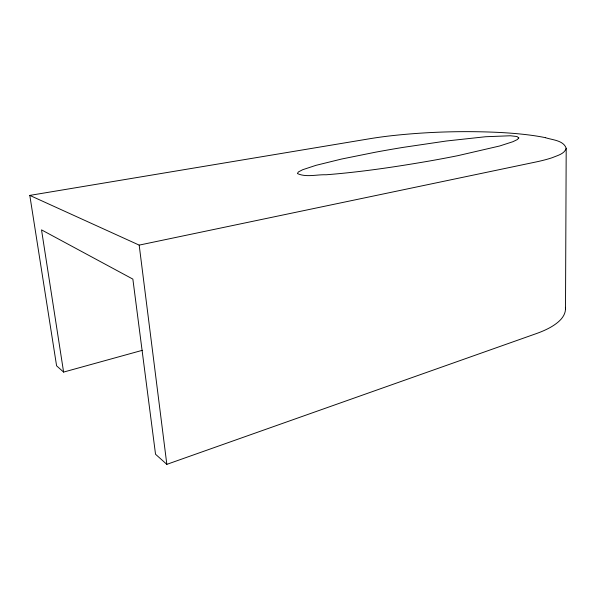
<?xml version="1.0" encoding="UTF-8"?>
<svg xmlns="http://www.w3.org/2000/svg" width="596" height="596" viewBox="0 0 596 596"><rect width="100%" height="100%" fill="white"/><g stroke="black" fill="none" stroke-linecap="round" stroke-linejoin="round"><path stroke-width="0.89" d="M142.325 350.321L63.601 372.083L41.519 229.87L132.863 279.107L155.534 454.249L166.835 464.351L536.214 333.641A101.476 33.383 -1 0 0 552.455 326.161C558.489 322.384 565.053 316.99 565.5 309.317L566.2 148.292C563.525 140.276 552.373 140.008 545.482 137.691M566.2 148.292C564.486 154.029 557.357 155.474 552.499 157.597A106.513 17.493 -2.4 0 1 535.394 162.097L139.181 245.112L29.8 195.399L56.59 365.81L63.601 372.083M29.8 195.399L369.662 138.741A102.311 16.293 -2.7 0 1 390.767 135.806C426.468 131.835 462.489 130.74 498.368 132.394A139.673 23.102 -2.7 0 1 545.474 137.691M139.181 245.112L166.835 464.351M565.403 307.35L565.5 309.317M518.796 137.929L517.276 139.591L512.903 141.706L499.649 145.99L457.884 155.66A336.636 43.903 -4.5 0 1 429.284 161.039C395.088 166.947 360.714 172.08 326.101 174.77C316.841 174.404 306.061 177.608 297.426 173.555L298.335 171.983L302.612 169.741L315.969 165.338L341.545 159.043L375.45 152.204A1030.149 245.626 5.5 0 1 403.023 147.398L446.404 140.999L485.621 136.737L510.392 135.761L516.985 136.529L518.796 137.929"/></g></svg>
